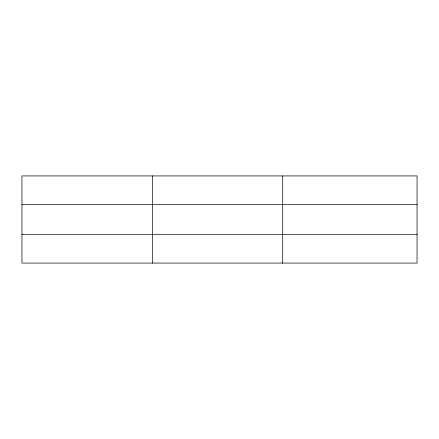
<?xml version="1.0" encoding="UTF-8"?>
<svg xmlns="http://www.w3.org/2000/svg" width="439" height="439" viewBox="0 0 439 439"><rect width="100%" height="100%" fill="white"/><g stroke="black" fill="none" stroke-linecap="round" stroke-linejoin="round"><path stroke-width="0.66" d="M152.333 263.076L152.333 175.924M282.716 263.076L282.716 175.924M417.05 204.684L417.05 175.924L21.95 175.924L21.95 263.076L417.05 263.076L417.05 204.684L21.95 204.684M21.95 234.316L417.05 234.316"/></g></svg>
